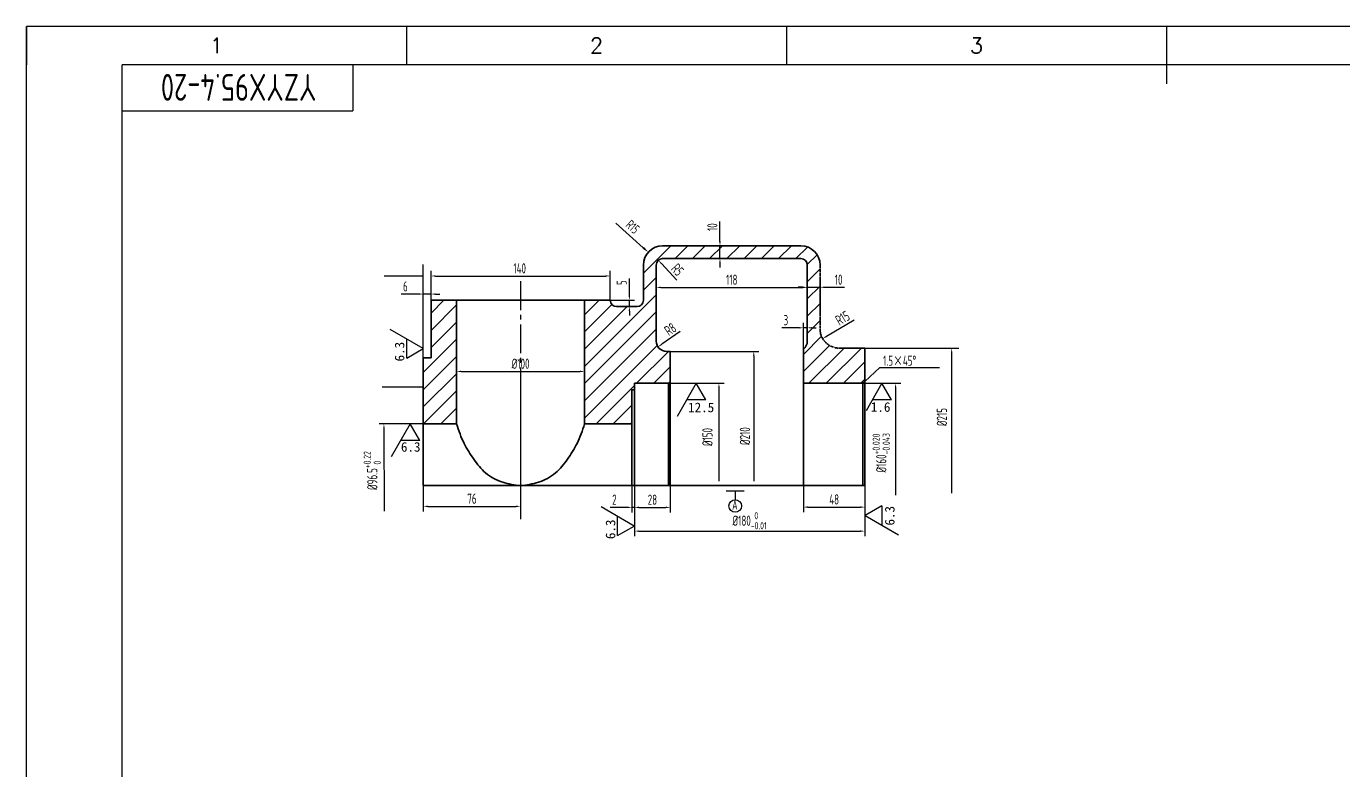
# Model space of a CAD drawing. Header units: millimetres. Extents: x 2168 to 3950, y 640 to 1900.
# Drawn here: x 2168 to 3197, y 1318 to 1900 of the extents above; entities that cross this region are included whole.
import ezdxf
from ezdxf.enums import TextEntityAlignment as Align

# ---------------------------------------------------------------- set-up
doc = ezdxf.new("R2010")
doc.units = ezdxf.units.MM
doc.header["$LTSCALE"] = 30
doc.linetypes.add('CENTER', pattern=[2, 1.25, -0.25, 0.25, -0.25])
doc.linetypes.add('CENTER2', pattern=[1.125, 0.75, -0.125, 0.125, -0.125])
for name, color, linetype in [('1轮廓实线层', 7, 'Continuous'), ('2细线层', 4, 'Continuous'), ('6文字层', 3, 'Continuous'), ('7标注层', 4, 'Continuous'), ('中心线', 1, 'CENTER'), ('剖面线', 2, 'Continuous'), ('图框层', 7, 'Continuous'), ('标注线', 6, 'Continuous')]:
    doc.layers.add(name, color=color, linetype=linetype)
doc.layers.add('粗实线', color=5, linetype='Continuous', lineweight=35)
doc.styles.add('ACANSTS', font='romans.shx', dxfattribs={"height": 1, "bigfont": 'gbcbig.shx'})
doc.styles.add('PC_TEXTSTYLE', font='isocp.shx', dxfattribs={"width": 0.8, "bigfont": 'hzfs.shx'})
doc.styles.get("Standard").update_dxf_attribs({"font": 'isocp.shx', "width": 0.707, "bigfont": 'hztxt.shx'})
doc.styles.add('TH_GBDIM', font='romans.shx', dxfattribs={"width": 0.8, "bigfont": 'gbcbig.shx'})
doc.dimstyles.get("Standard").update_dxf_attribs({"dimtxt": 8, "dimasz": 3.5, "dimexe": 4, "dimexo": 0.0625, "dimgap": 2, "dimtad": 1, "dimdec": 0, "dimzin": 0, "dimdsep": 46, "dimtxsty": 'Standard', "dimcen": 0.09, "dimadec": 0, "dimazin": 0, "dimtfac": 1, "dimtdec": 0, "dimtmove": 0, "dimatfit": 3, "dimfxl": 0, "dimtolj": 1, "dimtzin": 0, "dimarcsym": 0})

# ---------------------------------------------------------------- blocks, each defined once
blk = doc.blocks.new('*D64')
at = {"layer": '7标注层', "color": 0, "linetype": 'Continuous', "lineweight": -2, "ltscale": 0.1}
for p, q in [((2484.3, 1686.3), (2484.3, 1709.1)), ((2624.3, 1686.3), (2624.3, 1709.1)), ((2487.8, 1705.1), (2620.8, 1705.1))]:
    blk.add_line(p, q, dxfattribs=at)
at = {"layer": '7标注层', "color": 0, "linetype": 'Continuous', "ltscale": 0.1}
for points in [[(2487.8, 1705.7), (2487.8, 1704.6), (2484.3, 1705.1)], [(2620.8, 1705.7), (2620.8, 1704.6), (2624.3, 1705.1)]]:
    blk.add_solid(points, dxfattribs=at)
at = {"layer": 'Defpoints', "color": 0, "linetype": 'Continuous', "ltscale": 0.1}
for p in [(2624.3, 1705.1), (2484.3, 1686.2), (2624.3, 1686.2)]:
    blk.add_point(p, dxfattribs=at)
at = {"layer": '7标注层', "color": 0, "linetype": 'Continuous', "ltscale": 0.1, "insert": (2553.6, 1711.1), "char_height": 8, "attachment_point": 5}
blk.add_mtext('\\A1;140', dxfattribs=at)
blk = doc.blocks.new('*D65')
at = {"layer": '7标注层', "color": 0, "linetype": 'Continuous', "lineweight": -2, "ltscale": 0.1}
blk.add_line((2676.3, 1701.9), (2664.3, 1714.9), dxfattribs=at)
at = {"layer": '7标注层', "color": 0, "linetype": 'Continuous', "ltscale": 0.1}
blk.add_solid([(2664.7, 1715.2), (2663.9, 1714.5), (2661.9, 1717.4)], dxfattribs=at)
at = {"layer": 'Defpoints', "color": 0, "linetype": 'Continuous', "ltscale": 0.1}
for p in [(2661.9, 1717.4), (2665.3, 1713.7)]:
    blk.add_point(p, dxfattribs=at)
at = {"layer": '7标注层', "color": 0, "linetype": 'Continuous', "ltscale": 0.1, "insert": (2676.9, 1710), "char_height": 8, "attachment_point": 5, "rotation": 312.6767}
blk.add_mtext('\\A1;R5', dxfattribs=at)
blk = doc.blocks.new('*D66')
at = {"layer": '7标注层', "color": 0, "linetype": 'Continuous', "lineweight": -2, "ltscale": 0.1}
blk.add_line((2814.9, 1670.5), (2793.4, 1657.9), dxfattribs=at)
at = {"layer": '7标注层', "color": 0, "linetype": 'Continuous', "ltscale": 0.1}
blk.add_solid([(2793.1, 1658.5), (2793.7, 1657.4), (2790.4, 1656.2)], dxfattribs=at)
at = {"layer": 'Defpoints', "color": 0, "linetype": 'Continuous', "ltscale": 0.1}
for p in [(2803.3, 1663.7), (2790.4, 1656.2)]:
    blk.add_point(p, dxfattribs=at)
at = {"layer": '7标注层', "color": 0, "linetype": 'Continuous', "ltscale": 0.1, "insert": (2805.9, 1672.2), "char_height": 8, "attachment_point": 5, "rotation": 30.2906}
blk.add_mtext('\\A1;R15', dxfattribs=at)
blk = doc.blocks.new('*D67')
at = {"layer": '7标注层', "color": 0, "linetype": 'Continuous', "lineweight": -2, "ltscale": 0.1}
blk.add_line((2679.1, 1661.6), (2664.6, 1651.7), dxfattribs=at)
at = {"layer": '7标注层', "color": 0, "linetype": 'Continuous', "ltscale": 0.1}
blk.add_solid([(2664.3, 1652.2), (2664.9, 1651.2), (2661.7, 1649.7)], dxfattribs=at)
at = {"layer": 'Defpoints', "color": 0, "linetype": 'Continuous', "ltscale": 0.1}
for p in [(2661.7, 1649.7), (2668.3, 1654.2)]:
    blk.add_point(p, dxfattribs=at)
at = {"layer": '7标注层', "color": 0, "linetype": 'Continuous', "ltscale": 0.1, "insert": (2671.3, 1663.5), "char_height": 8, "attachment_point": 5, "rotation": 34.2851}
blk.add_mtext('\\A1;R8', dxfattribs=at)
blk = doc.blocks.new('*D71')
at = {"layer": '7标注层', "color": 0, "linetype": 'Continuous', "lineweight": -2, "ltscale": 0.1}
for p, q in [((2504.3, 1686.2), (2504.3, 1626.5)), ((2604.3, 1686.2), (2604.3, 1626.5)), ((2507.8, 1630.5), (2600.8, 1630.5))]:
    blk.add_line(p, q, dxfattribs=at)
at = {"layer": '7标注层', "color": 0, "linetype": 'Continuous', "ltscale": 0.1}
for points in [[(2507.8, 1631.1), (2507.8, 1629.9), (2504.3, 1630.5)], [(2600.8, 1631.1), (2600.8, 1629.9), (2604.3, 1630.5)]]:
    blk.add_solid(points, dxfattribs=at)
at = {"layer": 'Defpoints', "color": 0, "linetype": 'Continuous', "ltscale": 0.1}
for p in [(2504.3, 1686.2), (2604.3, 1686.2), (2604.3, 1630.5)]:
    blk.add_point(p, dxfattribs=at)
at = {"layer": '7标注层', "color": 0, "linetype": 'Continuous', "ltscale": 0.1, "insert": (2554.3, 1636.5), "char_height": 8, "attachment_point": 5}
blk.add_mtext('\\A1;%%C100', dxfattribs=at)
blk = doc.blocks.new('*D72')
at = {"layer": '7标注层', "color": 0, "linetype": 'Continuous', "lineweight": -2, "ltscale": 0.1}
for p, q in [((2474.8, 1691), (2460.9, 1691)), ((2478.3, 1677.7), (2478.3, 1695)), ((2484.3, 1691), (2478.3, 1691)), ((2484.3, 1686.3), (2484.3, 1695)), ((2487.8, 1691), (2491.3, 1691))]:
    blk.add_line(p, q, dxfattribs=at)
at = {"layer": '7标注层', "color": 0, "linetype": 'Continuous', "ltscale": 0.1}
for points in [[(2474.8, 1691.6), (2474.8, 1690.4), (2478.3, 1691)], [(2487.8, 1691.6), (2487.8, 1690.4), (2484.3, 1691)]]:
    blk.add_solid(points, dxfattribs=at)
at = {"layer": 'Defpoints', "color": 0, "linetype": 'Continuous', "ltscale": 0.1}
for p in [(2478.3, 1691), (2484.3, 1686.2), (2478.3, 1677.6)]:
    blk.add_point(p, dxfattribs=at)
at = {"layer": '7标注层', "color": 0, "linetype": 'Continuous', "ltscale": 0.1, "insert": (2464.3, 1697), "char_height": 8, "attachment_point": 5}
blk.add_mtext('\\A1;6', dxfattribs=at)
blk = doc.blocks.new('*D73')
at = {"layer": '7标注层', "color": 0, "linetype": 'Continuous', "lineweight": -2, "ltscale": 0.1}
for p, q in [((2639.3, 1689.7), (2639.3, 1703.2)), ((2624.4, 1686.2), (2643.3, 1686.2)), ((2637.4, 1681.2), (2643.3, 1681.2)), ((2639.3, 1681.2), (2639.3, 1686.2)), ((2639.3, 1677.7), (2639.3, 1674.2))]:
    blk.add_line(p, q, dxfattribs=at)
at = {"layer": '7标注层', "color": 0, "linetype": 'Continuous', "ltscale": 0.1}
for points in [[(2638.7, 1689.7), (2639.9, 1689.7), (2639.3, 1686.2)], [(2638.7, 1677.7), (2639.9, 1677.7), (2639.3, 1681.2)]]:
    blk.add_solid(points, dxfattribs=at)
at = {"layer": 'Defpoints', "color": 0, "linetype": 'Continuous', "ltscale": 0.1}
for p in [(2624.3, 1686.2), (2637.3, 1681.2), (2639.3, 1681.2)]:
    blk.add_point(p, dxfattribs=at)
at = {"layer": '7标注层', "color": 0, "linetype": 'Continuous', "ltscale": 0.1, "insert": (2633.3, 1699.9), "char_height": 8, "attachment_point": 5, "rotation": 90}
blk.add_mtext('\\A1;5', dxfattribs=at)
blk = doc.blocks.new('*D74')
at = {"layer": '7标注层', "color": 0, "linetype": 'Continuous', "lineweight": -2, "ltscale": 0.1}
for p, q in [((2660.3, 1713.7), (2660.3, 1692.2)), ((2778.3, 1713.7), (2778.3, 1692.2)), ((2663.8, 1696.2), (2774.8, 1696.2))]:
    blk.add_line(p, q, dxfattribs=at)
at = {"layer": '7标注层', "color": 0, "linetype": 'Continuous', "ltscale": 0.1}
for points in [[(2663.8, 1696.8), (2663.8, 1695.6), (2660.3, 1696.2)], [(2774.8, 1696.8), (2774.8, 1695.6), (2778.3, 1696.2)]]:
    blk.add_solid(points, dxfattribs=at)
at = {"layer": 'Defpoints', "color": 0, "linetype": 'Continuous', "ltscale": 0.1}
for p in [(2660.3, 1713.7), (2778.3, 1713.7), (2778.3, 1696.2)]:
    blk.add_point(p, dxfattribs=at)
at = {"layer": '7标注层', "color": 0, "linetype": 'Continuous', "ltscale": 0.1, "insert": (2719.3, 1702.2), "char_height": 8, "attachment_point": 5}
blk.add_mtext('\\A1;118', dxfattribs=at)
blk = doc.blocks.new('*D75')
at = {"layer": '7标注层', "color": 0, "linetype": 'Continuous', "lineweight": -2, "ltscale": 0.1}
for p, q in [((2775.3, 1648.1), (2775.3, 1668.6)), ((2778.3, 1654.3), (2778.3, 1668.6)), ((2771.8, 1664.6), (2758.4, 1664.6)), ((2778.3, 1664.6), (2775.3, 1664.6)), ((2781.8, 1664.6), (2785.3, 1664.6))]:
    blk.add_line(p, q, dxfattribs=at)
at = {"layer": '7标注层', "color": 0, "linetype": 'Continuous', "ltscale": 0.1}
for points in [[(2771.8, 1665.2), (2771.8, 1664), (2775.3, 1664.6)], [(2781.8, 1665.2), (2781.8, 1664), (2778.3, 1664.6)]]:
    blk.add_solid(points, dxfattribs=at)
at = {"layer": 'Defpoints', "color": 0, "linetype": 'Continuous', "ltscale": 0.1}
for p in [(2778.3, 1664.6), (2775.3, 1648), (2778.3, 1654.2)]:
    blk.add_point(p, dxfattribs=at)
at = {"layer": '7标注层', "color": 0, "linetype": 'Continuous', "ltscale": 0.1, "insert": (2761.6, 1670.6), "char_height": 8, "attachment_point": 5}
blk.add_mtext('\\A1;3', dxfattribs=at)
blk = doc.blocks.new('*D76')
at = {"layer": '7标注层', "color": 0, "linetype": 'Continuous', "lineweight": -2, "ltscale": 0.1}
for p, q in [((2778.3, 1696.4), (2778.3, 1700.3)), ((2788.3, 1688.8), (2788.3, 1700.3)), ((2774.8, 1696.3), (2771.3, 1696.3)), ((2778.3, 1696.3), (2788.3, 1696.3)), ((2791.8, 1696.3), (2807.4, 1696.3))]:
    blk.add_line(p, q, dxfattribs=at)
at = {"layer": '7标注层', "color": 0, "linetype": 'Continuous', "ltscale": 0.1}
for points in [[(2774.8, 1696.9), (2774.8, 1695.7), (2778.3, 1696.3)], [(2791.8, 1696.9), (2791.8, 1695.7), (2788.3, 1696.3)]]:
    blk.add_solid(points, dxfattribs=at)
at = {"layer": 'Defpoints', "color": 0, "linetype": 'Continuous', "ltscale": 0.1}
for p in [(2778.3, 1696.3), (2788.3, 1696.3), (2788.3, 1688.7)]:
    blk.add_point(p, dxfattribs=at)
at = {"layer": '7标注层', "color": 0, "linetype": 'Continuous', "ltscale": 0.1, "insert": (2802.8, 1702.3), "char_height": 8, "attachment_point": 5}
blk.add_mtext('\\A1;10', dxfattribs=at)
blk = doc.blocks.new('*D77')
at = {"layer": '7标注层', "color": 0, "linetype": 'Continuous', "lineweight": -2, "ltscale": 0.1}
for p, q in [((2710.1, 1732.2), (2710.1, 1747.8)), ((2719.2, 1728.7), (2706.1, 1728.7)), ((2710.1, 1718.7), (2710.1, 1728.7)), ((2719.2, 1718.7), (2706.1, 1718.7)), ((2710.1, 1715.2), (2710.1, 1711.7))]:
    blk.add_line(p, q, dxfattribs=at)
at = {"layer": '7标注层', "color": 0, "linetype": 'Continuous', "ltscale": 0.1}
for points in [[(2709.5, 1732.2), (2710.7, 1732.2), (2710.1, 1728.7)], [(2709.5, 1715.2), (2710.7, 1715.2), (2710.1, 1718.7)]]:
    blk.add_solid(points, dxfattribs=at)
at = {"layer": 'Defpoints', "color": 0, "linetype": 'Continuous', "ltscale": 0.1}
for p in [(2719.3, 1728.7), (2710.1, 1718.7), (2719.3, 1718.7)]:
    blk.add_point(p, dxfattribs=at)
at = {"layer": '7标注层', "color": 0, "linetype": 'Continuous', "ltscale": 0.1, "insert": (2704.1, 1743.3), "char_height": 8, "attachment_point": 5, "rotation": 90}
blk.add_mtext('\\A1;10', dxfattribs=at)
blk = doc.blocks.new('*D78')
at = {"layer": '7标注层', "color": 0, "linetype": 'Continuous', "lineweight": -2, "ltscale": 0.1}
for p, q in [((2775.3, 1541.2), (2775.3, 1520.4)), ((2823.3, 1541.2), (2823.3, 1520.4)), ((2778.8, 1524.4), (2819.8, 1524.4))]:
    blk.add_line(p, q, dxfattribs=at)
at = {"layer": '7标注层', "color": 0, "linetype": 'Continuous', "ltscale": 0.1}
for points in [[(2778.8, 1525), (2778.8, 1523.8), (2775.3, 1524.4)], [(2819.8, 1525), (2819.8, 1523.8), (2823.3, 1524.4)]]:
    blk.add_solid(points, dxfattribs=at)
at = {"layer": 'Defpoints', "color": 0, "linetype": 'Continuous', "ltscale": 0.1}
for p in [(2775.3, 1541.2), (2823.3, 1541.2), (2823.3, 1524.4)]:
    blk.add_point(p, dxfattribs=at)
at = {"layer": '7标注层', "color": 0, "linetype": 'Continuous', "ltscale": 0.1, "insert": (2799.3, 1530.4), "char_height": 8, "attachment_point": 5}
blk.add_mtext('\\A1;48', dxfattribs=at)
blk = doc.blocks.new('*D79')
at = {"layer": '7标注层', "color": 0, "linetype": 'Continuous', "lineweight": -2, "ltscale": 0.1}
for p, q in [((2643.3, 1541.2), (2643.3, 1520.2)), ((2671.3, 1541.2), (2671.3, 1520.2)), ((2646.8, 1524.2), (2667.8, 1524.2))]:
    blk.add_line(p, q, dxfattribs=at)
at = {"layer": '7标注层', "color": 0, "linetype": 'Continuous', "ltscale": 0.1}
for points in [[(2646.8, 1524.8), (2646.8, 1523.6), (2643.3, 1524.2)], [(2667.8, 1524.8), (2667.8, 1523.6), (2671.3, 1524.2)]]:
    blk.add_solid(points, dxfattribs=at)
at = {"layer": 'Defpoints', "color": 0, "linetype": 'Continuous', "ltscale": 0.1}
for p in [(2643.3, 1541.2), (2671.3, 1541.2), (2671.3, 1524.2)]:
    blk.add_point(p, dxfattribs=at)
at = {"layer": '7标注层', "color": 0, "linetype": 'Continuous', "ltscale": 0.1, "insert": (2657.3, 1530.2), "char_height": 8, "attachment_point": 5}
blk.add_mtext('\\A1;28', dxfattribs=at)
blk = doc.blocks.new('*D80')
at = {"layer": '7标注层', "color": 0, "linetype": 'Continuous', "lineweight": -2, "ltscale": 0.1}
for p, q in [((2641.3, 1541.2), (2641.3, 1520.2)), ((2643.3, 1541.2), (2643.3, 1520.2)), ((2637.8, 1524.2), (2624.3, 1524.2)), ((2643.3, 1524.2), (2641.3, 1524.2)), ((2646.8, 1524.2), (2650.3, 1524.2))]:
    blk.add_line(p, q, dxfattribs=at)
at = {"layer": '7标注层', "color": 0, "linetype": 'Continuous', "ltscale": 0.1}
for points in [[(2637.8, 1524.8), (2637.8, 1523.6), (2641.3, 1524.2)], [(2646.8, 1524.8), (2646.8, 1523.6), (2643.3, 1524.2)]]:
    blk.add_solid(points, dxfattribs=at)
at = {"layer": 'Defpoints', "color": 0, "linetype": 'Continuous', "ltscale": 0.1}
for p in [(2641.3, 1541.2), (2643.3, 1541.2), (2643.3, 1524.2)]:
    blk.add_point(p, dxfattribs=at)
at = {"layer": '7标注层', "color": 0, "linetype": 'Continuous', "ltscale": 0.1, "insert": (2627.6, 1530.2), "char_height": 8, "attachment_point": 5}
blk.add_mtext('\\A1;2', dxfattribs=at)
blk = doc.blocks.new('*D81')
at = {"layer": '7标注层', "color": 0, "linetype": 'Continuous', "lineweight": -2, "ltscale": 0.1}
for p, q in [((2554.3, 1618.7), (2554.3, 1521)), ((2478.3, 1541.2), (2478.3, 1521)), ((2481.8, 1525), (2550.8, 1525))]:
    blk.add_line(p, q, dxfattribs=at)
at = {"layer": '7标注层', "color": 0, "linetype": 'Continuous', "ltscale": 0.1}
for points in [[(2481.8, 1525.6), (2481.8, 1524.4), (2478.3, 1525)], [(2550.8, 1525.6), (2550.8, 1524.4), (2554.3, 1525)]]:
    blk.add_solid(points, dxfattribs=at)
at = {"layer": 'Defpoints', "color": 0, "linetype": 'Continuous', "ltscale": 0.1}
for p in [(2554.3, 1618.7), (2478.3, 1541.2), (2554.3, 1525)]:
    blk.add_point(p, dxfattribs=at)
at = {"layer": '7标注层', "color": 0, "linetype": 'Continuous', "ltscale": 0.1, "insert": (2516.3, 1531), "char_height": 8, "attachment_point": 5}
blk.add_mtext('\\A1;76', dxfattribs=at)
blk = doc.blocks.new('*D92')
at = {"layer": '7标注层', "color": 0, "linetype": 'Continuous', "lineweight": -2, "ltscale": 0.1}
for p, q in [((2643.3, 1541.2), (2643.3, 1501.6)), ((2823.3, 1541.2), (2823.3, 1501.6)), ((2646.8, 1505.6), (2819.8, 1505.6))]:
    blk.add_line(p, q, dxfattribs=at)
at = {"layer": '7标注层', "color": 0, "linetype": 'Continuous', "ltscale": 0.1}
for points in [[(2646.8, 1506.2), (2646.8, 1505.1), (2643.3, 1505.6)], [(2819.8, 1506.2), (2819.8, 1505.1), (2823.3, 1505.6)]]:
    blk.add_solid(points, dxfattribs=at)
at = {"layer": 'Defpoints', "color": 0, "linetype": 'Continuous', "ltscale": 0.1}
for p in [(2643.3, 1541.2), (2823.3, 1541.2), (2823.3, 1505.6)]:
    blk.add_point(p, dxfattribs=at)
at = {"layer": '7标注层', "color": 0, "linetype": 'Continuous', "ltscale": 0.1, "insert": (2733.3, 1513.8), "char_height": 8, "attachment_point": 5}
blk.add_mtext('\\A1;%%C180{\\H0.7x;\\S 0^ -0.01;}', dxfattribs=at)
blk = doc.blocks.new('PC_TYDH_BLOCK')
at = {"layer": '2细线层', "linetype": 'Continuous'}
for p in [(60, 0), (0, -12)]:
    blk.add_line(p, (60, -12), dxfattribs=at)
at = {"layer": '6文字层', "style": 'PC_TEXTSTYLE', "width": 1.815486}
blk.add_attdef('图样代号', text='', height=7, rotation=180, dxfattribs=at).set_placement((58.24, -2.4), (2.35, -2.4), align=Align.FIT)

msp = doc.modelspace()

# ---------------------------------------------------------------- hatches: boundary and pattern name
at = {"layer": '剖面线', "linetype": 'CENTER2', "ltscale": 0.1}
h = msp.add_hatch(dxfattribs=at)
h.set_pattern_fill('ANSI31', color=256, scale=3, style=0)
h.paths.add_polyline_path([(2775.3, 1621.2), (2821.8, 1621.2), (2823.3, 1622.7), (2823.3, 1648.7), (2803.3, 1648.7, -0.414214), (2788.3, 1663.7), (2788.3, 1713.7, 0.414214), (2773.3, 1728.7), (2665.3, 1728.7, 0.414214), (2650.3, 1713.7), (2650.3, 1686.2, -0.414214), (2645.3, 1681.2), (2629.3, 1681.2, -0.414214), (2624.3, 1686.2), (2604.3, 1686.2), (2604.3, 1589.5), (2628.2, 1589.5), (2641.3, 1589.5), (2641.3, 1616.2), (2643.3, 1616.2), (2643.3, 1621.2), (2669.8, 1621.2), (2671.3, 1622.7), (2671.3, 1646.2), (2668.3, 1646.2, -0.414214), (2660.3, 1654.2), (2660.3, 1713.7, -0.414214), (2665.3, 1718.7), (2773.3, 1718.7, -0.414214), (2778.3, 1713.7), (2778.3, 1654.2, -0.227735), (2775.3, 1648)])
h.paths.add_polyline_path([(2504.3, 1686.2), (2484.3, 1686.2), (2484.3, 1641.2), (2478.3, 1641.2), (2478.3, 1589.5), (2504.3, 1589.5)])

# ---------------------------------------------------------------- linework, layer by layer
at = {"layer": '1轮廓实线层'}
msp.add_line((3059.1, 1900.3), (3059.1, 1855.3), dxfattribs=at)
at = {"layer": '2细线层'}
for p, q in [((2168.1, 640.3), (2168.1, 1900.3)), ((3950.1, 1900.3), (2168.1, 1900.3)), ((2168.1, 1900.3), (2168.1, 1870.3)), ((2465.1, 1900.3), (2465.1, 1870.3)), ((2762.1, 1900.3), (2762.1, 1870.3)), ((3059.1, 1900.3), (3059.1, 1870.3))]:
    msp.add_line(p, q, dxfattribs=at)
at = {"layer": '7标注层', "linetype": 'Continuous', "ltscale": 0.1}
for p, q in [((2628.7, 1746.3), (2650.2, 1727.2)), ((2478.3, 1641.2), (2478.3, 1714)), ((2823.4, 1648.7), (2896.8, 1648.7)), ((2891.1, 1645.2), (2891.1, 1535.2)), ((2821.9, 1621.2), (2851.3, 1621.2)), ((2847.3, 1617.7), (2847.3, 1533.7)), ((2478.2, 1589.5), (2443.8, 1589.5)), ((2447.5, 1586), (2447.6, 1521.3))]:
    msp.add_line(p, q, dxfattribs=at)
at = {"layer": '7标注层', "ltscale": 0.1}
for p, q in [((2478.3, 1648.4), (2452.4, 1663.4)), ((2465.3, 1640.9), (2465.3, 1655.9)), ((2465.3, 1640.9), (2478.3, 1648.4)), ((2671.4, 1646.2), (2740.5, 1646.2)), ((2736.5, 1642.7), (2736.5, 1544.7)), ((2823.3, 1622.7), (2834.9, 1633.5)), ((2834.9, 1633.5), (2881.6, 1633.5)), ((2669.8, 1621.2), (2713.3, 1621.2)), ((2691.6, 1621.2), (2676.6, 1595.3)), ((2699, 1608.2), (2691.6, 1621.2)), ((2709.3, 1617.7), (2709.3, 1544.7)), ((2836.6, 1621.2), (2824.2, 1599.6)), ((2844.1, 1608.3), (2836.6, 1621.2)), ((2699, 1608.2), (2684.1, 1608.2)), ((2844.1, 1608.3), (2829.1, 1608.3)), ((2468.1, 1589.5), (2453.1, 1563.6)), ((2475.6, 1576.5), (2468.1, 1589.5)), ((2475.6, 1576.5), (2460.6, 1576.5)), ((2715, 1537.2), (2729, 1537.2)), ((2722, 1537.2), (2722, 1530.2)), ((2643.1, 1509.5), (2617.2, 1524.5)), ((2836.5, 1525.3), (2823.5, 1517.8)), ((2836.5, 1525.3), (2836.5, 1510.3)), ((2630.1, 1502.1), (2630.1, 1517)), ((2823.5, 1517.8), (2849.5, 1502.8)), ((2630.1, 1502.1), (2643.1, 1509.5))]:
    msp.add_line(p, q, dxfattribs=at)
at = {"layer": '7标注层', "linetype": 'CENTER2', "ltscale": 30}
msp.add_line((2554.3, 1541.2), (2554.3, 1514.9), dxfattribs=at)
at = {"layer": '7标注层', "ltscale": 0.1}
msp.add_circle((2722, 1525.3), 4.92, dxfattribs=at)
at = {"layer": '7标注层', "linetype": 'Continuous', "ltscale": 0.1}
for points in [[(2890.6, 1645.2), (2891.7, 1645.2), (2891.1, 1648.7)], [(2846.8, 1617.7), (2847.9, 1617.7), (2847.3, 1621.2)], [(2447, 1586), (2448.1, 1586), (2447.5, 1589.5)]]:
    msp.add_solid(points, dxfattribs=at)
at = {"layer": '7标注层', "ltscale": 0.1}
for points in [[(2735.9, 1642.7), (2737.1, 1642.7), (2736.5, 1646.2)], [(2708.7, 1617.7), (2709.9, 1617.7), (2709.3, 1621.2)]]:
    msp.add_solid(points, dxfattribs=at)
at = {"layer": '中心线', "linetype": 'CENTER2'}
msp.add_line((2554.3, 1701), (2554.3, 1618.7), dxfattribs=at)
at = {"layer": '图框层'}
for p in [(2243.1, 670.3), (3920.1, 1870.3)]:
    msp.add_line(p, (2243.1, 1870.3), dxfattribs=at)
at = {"layer": '标注线', "color": 7, "linetype": 'Continuous', "ltscale": 0.1}
for points in [[(2650.7, 1727.9), (2649.6, 1726.5), (2654.1, 1723.7)], [(2504.5, 1629.7), (2504.5, 1629.6), (2504.3, 1629.6)], [(2604.1, 1629.7), (2604.1, 1629.6), (2604.3, 1629.6)]]:
    msp.add_solid(points, dxfattribs=at)
at = {"layer": '粗实线', "color": 7, "ltscale": 0.1}
for p, q in [((2665.3, 1728.7), (2773.3, 1728.7)), ((2650.3, 1686.2), (2650.3, 1713.7)), ((2660.3, 1654.2), (2660.3, 1713.7)), ((2665.3, 1718.7), (2773.3, 1718.7)), ((2778.3, 1654.2), (2778.3, 1713.7)), ((2788.3, 1713.7), (2788.3, 1713.7)), ((2484.3, 1686.2), (2484.3, 1641.2)), ((2484.3, 1686.2), (2624.3, 1686.2)), ((2504.3, 1686.2), (2504.3, 1589.5)), ((2604.3, 1686.2), (2604.3, 1589.5)), ((2624.3, 1686.2), (2624.3, 1686.2)), ((2629.3, 1681.2), (2645.3, 1681.2)), ((2775.3, 1541.2), (2775.3, 1648)), ((2823.3, 1541.2), (2823.3, 1648.7)), ((2478.3, 1541.2), (2478.3, 1641.2)), ((2478.3, 1641.2), (2484.3, 1641.2)), ((2668.3, 1646.2), (2671.3, 1646.2)), ((2671.3, 1541.2), (2671.3, 1646.2)), ((2641.3, 1541.2), (2641.3, 1616.2)), ((2643.3, 1616.2), (2641.3, 1616.2)), ((2643.3, 1541.2), (2643.3, 1621.2)), ((2669.8, 1621.2), (2643.3, 1621.2)), ((2669.8, 1621.2), (2671.3, 1622.7)), ((2669.8, 1541.2), (2669.8, 1621.2)), ((2775.3, 1621.2), (2821.8, 1621.2)), ((2821.8, 1621.2), (2823.3, 1622.7)), ((2821.8, 1541.2), (2821.8, 1621.2)), ((2504.3, 1589.5), (2478.3, 1589.5)), ((2604.3, 1589.5), (2628.2, 1589.5)), ((2628.2, 1589.5), (2641.3, 1589.5)), ((2554.3, 1541.2), (2478.3, 1541.2)), ((2554.3, 1541.2), (2604.3, 1541.2)), ((2604.3, 1541.2), (2823.3, 1541.2))]:
    msp.add_line(p, q, dxfattribs=at)
at = {"layer": '粗实线', "color": 7, "linetype": 'CENTER2', "ltscale": 0.1}
for p, q in [((2788.3, 1713.7), (2788.3, 1663.7)), ((2803.3, 1648.7), (2823.3, 1648.7)), ((2775.3, 1541.2), (2823.3, 1541.2))]:
    msp.add_line(p, q, dxfattribs=at)
at = {"layer": '粗实线', "color": 7, "ltscale": 0.1}
for centre, radius, start, end in [((2665.3, 1713.7), 15, 90, 180), ((2773.3, 1713.7), 15, 0, 90), ((2665.3, 1713.7), 5, 90, 180), ((2773.3, 1713.7), 5, 0, 90), ((2629.3, 1686.2), 5, 180, 270), ((2645.3, 1686.2), 5, 270, 0), ((2668.3, 1654.2), 8, 180, 270), ((2770.3, 1654.2), 8, 308.6822, 0)]:
    msp.add_arc(centre, radius, start, end, dxfattribs=at)
at = {"layer": '粗实线', "color": 7, "linetype": 'CENTER2', "ltscale": 0.1}
msp.add_arc((2803.3, 1663.7), 15, 180, 270, dxfattribs=at)
at = {"layer": '粗实线', "color": 7, "linetype": 'Continuous', "ltscale": 0.1}
for points in [[(2504.3, 1589.5), (2510.2, 1574.1), (2517.8, 1561.9), (2527, 1551.1), (2540.3, 1543.8), (2554.3, 1541.2)], [(2604.3, 1589.5), (2598.4, 1574.1), (2590.9, 1561.9), (2581.6, 1551.1), (2568.3, 1543.8), (2554.3, 1541.2)]]:
    msp.add_spline(points, degree=3, dxfattribs=at)

# ---------------------------------------------------------------- block references
at = {"layer": '图框层'}
ref = msp.add_blockref('PC_TYDH_BLOCK', (2243.1, 1870.3), dxfattribs=dict(at, xscale=3, yscale=3, zscale=3))
ref.add_attrib('图样代号', 'YZYX95.4-20', dxfattribs={"layer": '6文字层', "height": 21, "rotation": 180, "style": 'PC_TEXTSTYLE', "width": 0.8}).set_placement((2334, 1863.1), align=Align.CENTER)

# ---------------------------------------------------------------- texts
at = {"layer": '6文字层', "style": 'TH_GBDIM'}
for s, p in [('1', (2316.6, 1885.3)), ('2', (2613.6, 1885.3)), ('3', (2910.6, 1885.3))]:
    msp.add_text(s, height=12, dxfattribs=at).set_placement(p, align=Align.MIDDLE)
at = {"layer": '7标注层', "linetype": 'Continuous', "ltscale": 0.1, "attachment_point": 5}
for s, insert, char_height, rotation in [('\\A1;R15', (2641.9, 1743.5), 7.5, 318.3776), ('%%C215', (2883.5, 1594.8), 8, 90), ('\\A1;%%C160{\\H0.7x;\\S+0.020^ -0.043;}', (2836.1, 1566.9), 8, 90), ('\\A1;%%C96.5{\\H0.7x;\\S+0.22^  0;}', (2438.4, 1553), 8, 90)]:
    msp.add_mtext(s, dxfattribs=dict(at, insert=insert, char_height=char_height, rotation=rotation))
at = {"layer": '7标注层', "ltscale": 0.1, "char_height": 7.5, "attachment_point": 9, "rotation": 90, "style": 'ACANSTS'}
for insert in [(2463.6, 1653.6), (2846.6, 1525.3), (2628.4, 1514.7)]:
    msp.add_mtext('{\\Ftxt|c0;6.3}', dxfattribs=dict(at, insert=insert))
at = {"layer": '7标注层', "ltscale": 0.1, "attachment_point": 1}
for s, insert, char_height, width in [('\\pt32;1.5{\\fSimSun|b0|i0|c134|p2;×}45%%D', (2837.6, 1642.9), 8, 26.869), ('A', (2719.6, 1529.8), 7.5, 4.83)]:
    msp.add_mtext(s, dxfattribs=dict(at, insert=insert, char_height=char_height, width=width))
at = {"layer": '7标注层', "ltscale": 0.1, "char_height": 7.5, "attachment_point": 9, "style": 'ACANSTS'}
for s, insert in [('{\\Ftxt|c0;12.5}', (2705.6, 1598.5)), ('{\\Ftxt|c0;1.6}', (2843.3, 1598.8)), ('{\\Ftxt|c0;6.3}', (2476.1, 1567.6))]:
    msp.add_mtext(s, dxfattribs=dict(at, insert=insert))
at = {"layer": '7标注层', "ltscale": 0.1, "char_height": 8, "attachment_point": 5, "rotation": 90}
for s, insert in [('%%C150', (2700.3, 1579.2)), ('%%C210', (2729.6, 1579.9))]:
    msp.add_mtext(s, dxfattribs=dict(at, insert=insert))

# ---------------------------------------------------------------- dimensions: what is measured, and where the dimension line sits
at = {"layer": '7标注层', "linetype": 'Continuous', "ltscale": 0.1}
for base, p1, p2, picture, middle in [((2710.1, 1718.7), (2719.3, 1728.7), (2719.3, 1718.7), '*D77', (2710.1, 1743.3)), ((2639.3, 1681.2), (2624.3, 1686.2), (2637.3, 1681.2), '*D73', (2639.3, 1699.9))]:
    dim = msp.add_linear_dim(base=base, p1=p1, p2=p2, angle=90, dimstyle='Standard', dxfattribs=at)
    dim.commit()
    dim.dimension.update_dxf_attribs({"geometry": picture, "text_midpoint": middle, "dimtype": 160})
for base, p1, p2, picture, middle in [((2624.3, 1705.1), (2484.3, 1686.2), (2624.3, 1686.2), '*D64', (2553.6, 1705.1)), ((2478.3, 1691), (2484.3, 1686.2), (2478.3, 1677.6), '*D72', (2464.3, 1691)), ((2788.3, 1696.3), (2778.3, 1696.3), (2788.3, 1688.7), '*D76', (2802.8, 1696.3)), ((2778.3, 1664.6), (2775.3, 1648), (2778.3, 1654.2), '*D75', (2761.6, 1664.6)), ((2643.3, 1524.2), (2641.3, 1541.2), (2643.3, 1541.2), '*D80', (2627.6, 1524.2))]:
    dim = msp.add_linear_dim(base=base, p1=p1, p2=p2, dimstyle='Standard', dxfattribs=at)
    dim.commit()
    dim.dimension.update_dxf_attribs({"geometry": picture, "text_midpoint": middle, "dimtype": 160})
for base, p1, p2, picture, middle in [((2778.3, 1696.2), (2660.3, 1713.7), (2778.3, 1713.7), '*D74', (2719.3, 1702.2)), ((2554.3, 1525), (2478.3, 1541.2), (2554.3, 1618.7), '*D81', (2516.3, 1531)), ((2671.3, 1524.2), (2643.3, 1541.2), (2671.3, 1541.2), '*D79', (2657.3, 1530.2)), ((2823.3, 1524.4), (2775.3, 1541.2), (2823.3, 1541.2), '*D78', (2799.3, 1530.4))]:
    dim = msp.add_linear_dim(base=base, p1=p1, p2=p2, dimstyle='Standard', dxfattribs=at)
    dim.commit()
    dim.dimension.update_dxf_attribs({"geometry": picture, "text_midpoint": middle})
for center, mpoint, picture, middle in [((2665.3, 1713.7), (2661.9, 1717.4), '*D65', (2672.5, 1705.9)), ((2803.3, 1663.7), (2790.4, 1656.2), '*D66', (2809, 1667.1)), ((2668.3, 1654.2), (2661.7, 1649.7), '*D67', (2674.6, 1658.6))]:
    dim = msp.add_radius_dim(center=center, mpoint=mpoint, dimstyle='Standard', override={"dimtmove": 1}, dxfattribs=at)
    dim.commit()
    dim.dimension.update_dxf_attribs({"geometry": picture, "text_midpoint": middle, "dimtype": 164})
for base, p1, p2, text, picture, middle in [((2604.3, 1630.5), (2504.3, 1686.2), (2604.3, 1686.2), '%%C<>', '*D71', (2554.3, 1636.5)), ((2823.3, 1505.6), (2643.3, 1541.2), (2823.3, 1541.2), '%%C<>{\\H0.7x;\\S 0^ -0.01;}', '*D92', (2733.3, 1513.8))]:
    dim = msp.add_linear_dim(base=base, p1=p1, p2=p2, text=text, dimstyle='Standard', dxfattribs=at)
    dim.commit()
    dim.dimension.update_dxf_attribs({"geometry": picture, "text_midpoint": middle})

# ---------------------------------------------------------------- leaders
at = {"layer": '7标注层', "ltscale": 0.1}
for points in [[(2478.3, 1705), (2447.7, 1705)], [(2478.3, 1618.2), (2446.1, 1618.2)]]:
    msp.add_leader(points, dimstyle='Standard', override={"dimgap": 2, "dimtad": 0}, dxfattribs=at)

doc.saveas('drawing.dxf')
